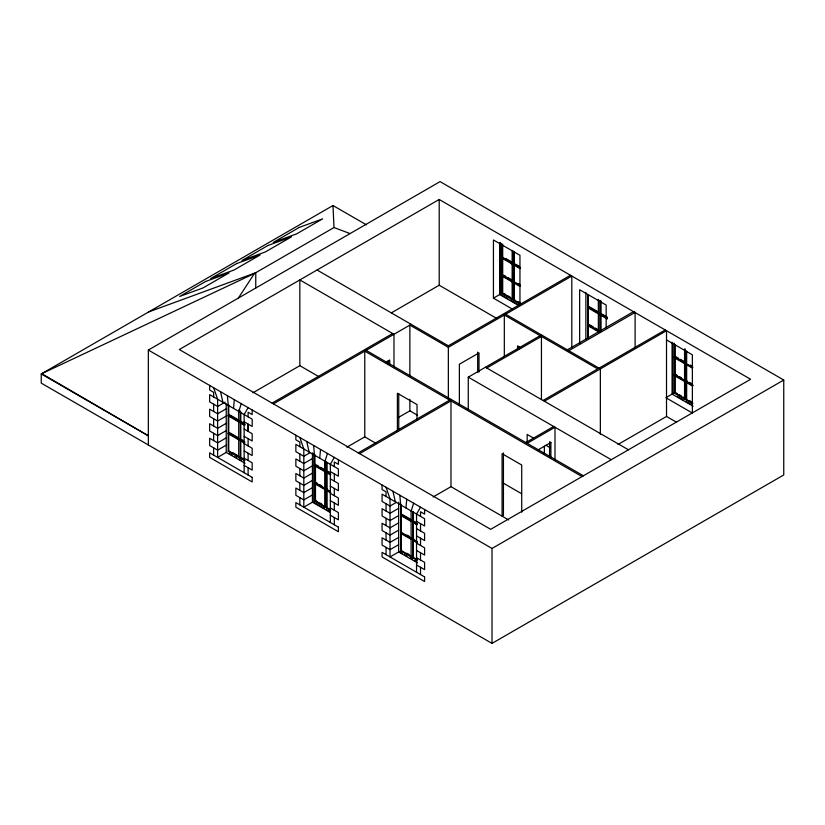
<?xml version="1.0" encoding="UTF-8"?>
<svg xmlns="http://www.w3.org/2000/svg" width="825" height="825" viewBox="0 0 825 825"><rect width="100%" height="100%" fill="white"/><g stroke="black" fill="none" stroke-linecap="round" stroke-linejoin="round"><path stroke-width="1.24" d="M233.527 408.406L234.321 399.682M319.729 458.174L320.523 449.45M405.941 507.942L406.735 499.218M238.827 411.469L241.22 403.662M325.04 461.237L327.422 453.43M411.242 511.005L413.624 503.198M248.108 407.643L244.138 414.532L244.138 472.715M334.321 457.411L330.34 464.3L330.34 522.483M420.523 507.179L416.543 514.068L416.543 572.261M238.363 298.073L254.43 273.477L334.001 227.545L350.068 233.578M148.345 444.974L148.345 350.037L440.086 181.613L783.75 380.026L783.75 474.963L492.02 643.387L41.25 383.14L41.25 373.952L332.98 205.528L366.455 224.843M439.199 199.475L179.293 349.532L490.689 529.32L750.595 379.263L439.199 199.475L439.199 285.223L497.052 318.625M225.153 402.136L217.614 406.488L209.653 401.899L209.653 394.628L252.182 419.183L252.182 426.453L244.138 421.802M252.966 392.752L299.846 365.681L318.625 376.52M391.452 312.799L439.199 285.223M226.236 408.787L217.614 413.768L209.653 409.169L209.653 416.439L217.614 421.039L226.236 416.058M229.267 414.604L228.205 415.212L239.229 421.585M226.236 423.338L217.614 428.309L209.653 423.72L209.653 430.99L217.614 435.579L226.236 430.609M512.15 263.412L512.676 263.103L512.676 250.573M512.15 264.031L512.676 263.732L512.676 280.985L512.15 281.284M272.095 403.116L392.648 333.517M241.333 421.565L240.271 422.183L245.004 424.927M513.717 264.32L514.779 263.711M513.717 264.949L514.253 264.639L514.253 281.892L520.544 285.522M273.426 403.879L411.17 324.349M239.229 438.838L228.742 432.785L228.205 433.084L238.703 439.147M226.236 437.879L217.614 442.86L209.653 438.261L209.653 445.541L217.614 450.13L226.236 445.16M512.15 281.913L512.676 281.603L512.676 299.176L512.15 299.485L512.15 250.872M513.717 282.191L514.253 281.892M241.333 440.065L240.271 440.684L244.478 443.108M513.717 282.82L514.253 282.511L514.253 300.083L520.544 303.724M245.015 463.279L226.236 452.43L217.614 457.401L217.614 399.218L213.634 387.729M228.205 405.188L228.205 451.285L228.742 450.986L239.229 457.04M519.956 304.621L519.956 255.286L493.433 239.972L493.433 298.155L500.734 293.948M501.641 243.561L501.641 293.422L502.703 292.813L502.703 276.488M385.347 362.536L389.709 360.009L389.709 363.835M514.779 299.784L513.717 300.393L513.717 251.78M570.477 275.272L448.326 345.799L317.048 270.002M409.87 376.293L409.87 325.102L448.346 347.315L571.808 276.035L571.808 347.707M310.282 452.533L303.817 456.266L295.866 451.667L295.866 444.397L338.394 468.951L338.394 476.221L330.34 471.57M312.438 458.556L303.817 463.537L295.866 458.937L295.866 466.218L303.817 470.807L312.438 465.836M315.47 464.372L314.407 464.98L324.906 471.044L325.442 460.711M346.954 447.171L364.774 436.879L375.653 443.159M398.217 417.574L409.87 410.85L417.563 415.295M468.26 410.438L468.26 377.159L541.447 334.909M486.771 367.991L541.437 336.425L597.702 368.909L543.025 400.476M312.438 473.107L303.817 478.077L295.866 473.488L295.866 480.758L303.817 485.358L312.438 480.377M358.287 452.873L450.997 399.352M599.93 314.088L600.982 313.479L600.982 300.939M599.93 314.717L600.456 314.407L600.456 331.66M359.638 453.647L450.986 400.909L450.986 486.657L508.633 519.936M317.573 483.46L315.47 482.243L314.407 482.862L325.442 489.235L325.442 506.808L314.944 500.754L314.944 483.172L314.407 483.481L324.906 489.545L325.442 489.235M598.888 330.753L588.38 324.689L587.843 324.988L599.93 331.97L599.93 300.3M312.438 487.647L303.817 492.628L295.866 488.039L295.866 495.309L303.817 499.898L312.438 494.928M324.906 488.916L325.442 488.606L325.442 471.364L324.906 471.663L314.407 465.609M567.332 349.852L633.631 311.572L635.106 312.417L635.106 348.253M327.535 489.215L326.483 489.823L330.681 492.247M568.807 350.697L635.106 312.417M313.5 501.59L303.817 507.179L303.817 448.986L299.836 437.508M314.407 453.698L314.407 501.053L315.47 500.445L317.573 501.662M327.535 507.416L326.483 508.025L326.483 461.918M599.043 368.156L665.208 329.959M544.366 401.239L666.518 330.712L666.518 416.46L617.997 444.479M396.485 502.301L390.019 506.034L382.068 501.435L382.068 494.165L424.597 518.719L424.597 525.989L416.543 521.348M398.64 508.324L390.019 513.305L382.068 508.716L382.068 515.986L390.019 520.575L398.64 515.604M411.644 520.503L401.146 514.449L400.62 514.748L411.108 520.812M525.834 442.561L553.688 426.484M433.166 496.949L450.986 486.657M527.154 443.324L554.998 427.247L554.998 460.525M398.64 522.875L390.019 527.856L382.068 523.256L382.068 530.527L390.019 535.126L398.64 530.145M684.554 362.948L685.09 362.649L685.09 348.851M684.554 363.577L685.09 363.268L685.09 380.521L684.554 380.83M686.132 363.856L692.959 367.187M413.748 521.73L412.686 522.349L416.883 524.772M537.807 450.037L550.894 442.478L550.894 457.823M686.132 364.485L686.658 364.176L686.658 381.428L692.959 385.069M401.682 532.012L400.62 532.63L411.644 539.003M677.212 375.365L675.118 374.148L674.056 374.767L692.959 385.688M398.64 537.426L390.019 542.396L382.068 537.807L382.068 545.077L390.019 549.667L398.64 544.696M684.554 381.449L685.09 381.15L685.09 398.722L684.554 399.022L684.554 349.161M413.748 538.983L412.686 539.591L417.419 542.334M686.132 381.738L687.194 381.119M686.132 382.357L686.658 382.058L686.658 399.63L692.959 403.26M399.702 551.358L390.019 556.947L390.019 498.754L386.048 487.276M400.62 504.725L400.62 550.832L401.682 550.213M665.847 397.702L673.138 393.494M674.056 343.097L674.056 392.958L675.118 392.349L677.212 393.566M413.748 557.184L412.686 557.793L412.686 511.696M686.658 399.63L686.132 399.939L686.132 351.326M148.345 350.037L492.02 548.46L783.75 380.026M254.43 273.477L41.776 373.653L148.345 435.786L41.25 373.952M148.665 311.943L255.76 272.714L255.76 288.028M666.518 339.9L692.371 354.822L692.371 413.016L666.518 398.093M505.859 258.555L513.212 262.804M515.831 264.309L518.977 266.135M598.362 311.963L588.906 306.508L587.843 307.117L607.272 318.326M602.033 314.088L607.283 317.109M676.16 356.885L678.263 358.091M680.367 359.308L685.616 362.34M690.339 365.062L692.443 366.279M512.676 263.103L502.177 257.039L502.177 244.499M520.544 267.651L514.253 264.01L514.253 251.481M598.888 312.871L588.38 306.807L588.38 295.525M606.757 317.419L600.456 313.778L600.456 301.249M685.09 362.649L674.582 356.586L674.582 344.046M520.544 268.269L501.641 257.348L502.703 256.73L502.703 244.2M692.423 367.496L674.056 356.885L675.118 356.276L675.118 344.994M520.018 268.579L501.641 257.967L502.177 257.668L502.177 274.911L512.676 280.985M587.843 307.746L607.272 318.955M674.056 357.514L692.423 368.115M503.755 275.22L505.859 276.427M507.952 277.643L513.212 280.675M517.925 283.398L520.028 284.615M588.906 324.38L593.113 326.803M595.217 328.02L597.31 329.227M679.315 376.571L681.419 377.788M689.288 382.336L691.391 383.543M685.09 380.521L674.582 374.457L674.582 357.204M520.018 285.832L501.641 275.22L502.703 274.612L502.703 257.359M501.641 275.849L520.018 286.45M692.423 385.997L674.056 375.385L674.582 375.076L674.582 392.659L685.09 398.722M503.755 293.411L505.859 294.628M507.952 295.845L510.056 297.052M517.925 301.599L520.028 302.816M679.315 394.773L681.419 395.99M683.523 397.196L685.616 398.413M689.288 400.537L691.391 401.744M512.676 299.176L502.177 293.112L502.177 275.54M501.641 293.422L520.018 304.033M674.056 392.958L692.423 403.569M501.301 294.896L507.932 298.722M510.139 300.001L517.883 304.466M677.026 396.351L683.657 400.177M685.874 401.455L692.495 405.281M518.451 305.405L499.672 294.566L499.672 242.705M693.072 406.22L672.076 394.103L672.076 342.241M493.433 298.155L512.222 309.004M505.642 314.232L600.352 368.919L600.352 434.187M540.127 335.672L504.323 314.995L504.323 357.235M666.518 416.46L676.479 422.214M520.812 347.789L517.543 345.902L517.543 349.728M485.461 367.238L628.444 449.79M468.26 377.159L611.243 459.711M549.574 441.715L550.894 442.478M533.796 438.271L527.165 434.445L527.165 442.097M545.954 445.294L550.368 447.841M366.125 350.357L583.399 475.788M582.048 476.572L364.774 351.13L364.774 436.879M502.714 482.8L521.606 493.711M230.319 415.202L238.714 420.049M242.385 422.173L244.489 423.39M316.522 464.98L318.625 466.187M320.719 467.404L325.968 470.425M330.691 473.158L327.535 471.333L326.483 471.952L330.681 474.375M401.682 514.14L410.077 518.987M415.841 522.318L413.748 521.111L412.686 521.72L416.883 524.143M239.229 420.967L228.742 414.903L228.742 404.879M245.004 424.298L240.807 421.874L240.807 411.84M325.442 470.735L314.944 464.681L314.944 454.647M330.165 473.468L327.009 471.642L327.009 462.866M417.419 523.844L413.212 521.41L413.212 511.387M228.205 415.841L238.703 421.895M244.478 425.226L240.271 422.802L240.807 422.493L240.807 439.746L245.004 442.179M330.681 475.004L326.483 472.57L327.009 472.271L327.009 489.514L330.165 491.339M411.108 521.441L400.62 515.377L401.146 515.068L401.146 532.321L411.644 538.385M244.138 429.072L252.182 433.723L252.182 440.993L244.138 436.353M330.34 478.851L338.394 483.491L338.394 490.772L330.34 486.121M416.543 528.619L424.597 533.27L424.597 540.54L416.543 535.889M229.267 432.475L237.662 437.322M243.437 440.653L241.333 439.447L240.271 440.055L244.478 442.478M319.667 484.667L321.771 485.884M406.921 535.043L409.025 536.26M325.442 488.606L314.944 482.553L314.944 465.3M417.419 541.716L413.212 539.292L413.212 522.039M238.703 439.766L228.205 433.713L228.742 433.403L228.742 450.986M326.483 490.452L330.681 492.876M400.62 533.249L411.108 539.313M416.883 542.644L412.686 540.22L413.212 539.911L413.212 557.483L417.419 559.917M244.138 443.623L252.182 448.274L252.182 455.544L244.138 450.893M330.34 493.391L338.394 498.042L338.394 505.312L330.34 500.662M416.543 543.159L424.597 547.81L424.597 555.081L416.543 550.44M244.138 458.174L252.182 462.815L252.182 470.095L244.138 465.444M330.34 507.942L338.394 512.583L338.394 519.863L330.34 515.212M416.543 557.71L424.597 562.361L424.597 569.632L416.543 564.981M232.413 452.492L238.714 456.132M244.489 459.463L241.333 457.638L240.271 458.257L240.271 410.902M319.667 502.868L321.771 504.085M406.921 553.245L409.025 554.452M245.004 460.371L240.807 457.947L240.807 440.375M330.165 509.541L327.009 507.715L327.009 490.143M411.644 556.576L401.146 550.523L401.146 532.95M228.205 451.285L244.478 460.68M314.407 501.053L330.681 510.448M400.62 550.832L416.883 560.216M228.968 453.399L232.289 455.307M234.496 456.586L236.713 457.865M238.92 459.143L241.127 460.412M324.019 508.272L312.964 501.889L312.964 453.822M326.226 509.551L329.546 511.459M400.28 552.296L402.487 553.575M404.693 554.854L406.911 556.132M410.221 558.04L412.438 559.319M414.645 560.598L416.852 561.866M330.113 512.408L312.438 502.198L312.438 452.863M417.429 562.815L398.64 551.966L398.64 502.27M392.937 491.257L395.33 501.817M306.735 441.488L309.127 452.048M220.533 391.71L222.915 402.28M399.836 495.237L400.63 504.879M313.634 445.469L314.428 455.111M227.422 395.701L228.226 405.343M332.98 205.528L334.001 227.545M686.658 351.017L686.658 363.557M675.118 358.132L675.118 374.148M675.118 374.777L675.118 392.349M672.612 343.2L672.612 393.793M606.158 327.824L606.158 305.054L579.645 289.74L579.645 344.138M600.982 315.336L600.982 331.351M598.352 299.392L598.352 331.681L587.843 325.617L588.38 325.308L588.38 337.868M588.38 308.663L588.38 324.689M587.843 294.577L587.843 338.168M585.874 292.473L585.874 339.271M549.574 442.994L549.574 457.06M544.366 446.191L544.366 453.843M541.437 336.425L541.437 399.135M521.72 512.191L521.72 465.011L502.085 453.688L502.085 516.161L503.436 515.377L503.436 452.904M518.863 346.418L518.863 348.965M500.198 242.395L500.198 294.257M492.02 548.46L492.02 643.387M479.005 372.013L479.005 352.894L459.381 364.227L459.381 405.023M477.675 352.12L477.675 372.529M448.346 347.315L448.346 398.506M424.597 509.53L424.597 514.119L420.523 511.778L420.523 516.368M420.523 523.638L420.575 530.939M420.523 538.189L420.523 545.459M420.523 552.729L420.523 560.01M420.523 567.28L420.523 574.551M417.027 419.873L417.027 404.57L397.403 393.247L397.403 431.496M411.108 510.778L411.108 556.885M409.87 399.331L409.87 410.85M401.146 504.415L401.146 514.449M398.753 393.742L398.753 430.712M393.979 367.548L393.979 334.28L299.846 279.933L299.846 365.681M388.389 360.525L388.389 364.351M386.048 496.464L386.048 491.865L382.068 489.576L382.068 484.976M386.048 503.735L386.048 511.005M386.048 518.286L386.048 525.556M386.048 532.826L386.048 540.097M386.048 547.377L386.048 554.648M338.394 459.762L338.394 464.351L334.321 462L334.321 466.599M334.321 473.87L334.362 481.171M334.321 488.421L334.321 495.691M334.321 502.961L334.321 510.232M334.321 517.512L334.321 524.783M324.906 461.01L324.906 507.117M315.47 466.228L315.47 482.243M315.47 482.873L315.47 500.445M299.836 446.696L299.836 442.097L295.866 439.797L295.866 435.208M299.836 453.967L299.836 461.237M299.836 468.507L299.836 475.788M299.836 483.058L299.836 490.328M299.836 497.609L299.836 504.879M252.182 409.994L252.182 414.583L248.108 412.232L248.108 416.831M248.16 431.403L248.16 424.122L248.108 431.372M248.108 438.642L248.108 445.923M248.108 453.193L248.108 460.463M248.108 467.744L248.108 475.014M238.703 409.994L238.703 457.349M228.742 416.759L228.742 432.785M226.236 403.941L226.236 452.43M213.634 396.918L213.634 392.329L209.653 390.029L209.653 385.44M213.634 404.198L213.634 411.469M213.634 418.739L213.634 426.009M213.634 433.29L213.634 440.56M213.634 447.831L213.634 455.111M205.662 281.459L179.675 296.464L203.084 287.894L229.082 272.889L205.662 281.459M236.693 263.546L210.705 278.551L234.114 269.971L260.112 254.966L236.693 263.546M267.991 245.479L242.003 260.483L265.413 251.903L291.4 236.899L267.991 245.479M299.289 227.411L273.292 242.416L296.711 233.836L322.699 218.831L299.289 227.411M252.182 477.366L209.653 452.812L209.653 457.401L252.182 481.955L252.182 477.366M338.394 527.134L295.866 502.58L295.866 507.179L338.394 531.723L338.394 527.134M424.597 576.902L382.068 552.348L382.068 556.947L424.597 581.501L424.597 576.902"/></g></svg>
